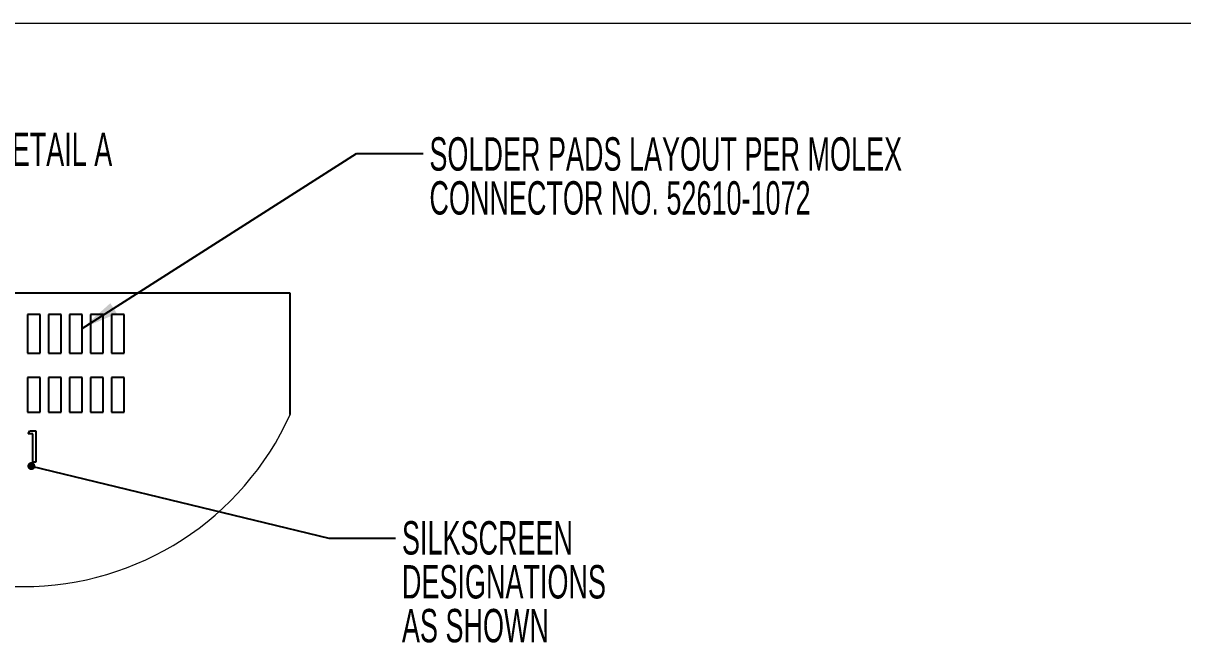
# Model space of a CAD drawing. Header units: millimetres. Extents: x 11 to 423, y -53 to 270.
# Drawn here: x 151.6 to 261.9, y 210.9 to 269.9 of the extents above; entities that cross this region are included whole.
import ezdxf

# ---------------------------------------------------------------- set-up
doc = ezdxf.new("R2010")
doc.units = ezdxf.units.MM
doc.styles.add('SLDTEXTSTYLE0', font='TXT', dxfattribs={"width": 0.605})
doc.dimstyles.new('SLDDIMSTYLE11', dxfattribs={"dimtxt": 0.18, "dimasz": 3.556, "dimexe": 0, "dimexo": 0.0625, "dimgap": 0, "dimtad": 0, "dimtih": 1, "dimtoh": 1, "dimdec": 0, "dimrnd": 1e-09, "dimzin": 0, "dimdsep": 46, "dimtxsty": 'Standard', "dimsah": 1, "dimcen": 0.09, "dimadec": 0, "dimazin": 0, "dimtfac": 3.556, "dimtdec": 0, "dimtofl": 0, "dimtmove": 0, "dimatfit": 3, "dimfxl": 1, "dimfrac": 2, "dimtolj": 1, "dimtzin": 0, "dimarcsym": 0})
doc.dimstyles.new('SLDDIMSTYLE6', dxfattribs={"dimtxt": 0.18, "dimasz": 0.762, "dimexe": 0, "dimexo": 0.0625, "dimgap": 0, "dimtad": 0, "dimtih": 1, "dimtoh": 1, "dimdec": 0, "dimrnd": 1e-09, "dimzin": 0, "dimdsep": 46, "dimtxsty": 'Standard', "dimblk1": 'DOT', "dimblk2": 'DOT', "dimsah": 1, "dimcen": 0.09, "dimadec": 0, "dimazin": 0, "dimtfac": 0.762, "dimtdec": 0, "dimtofl": 0, "dimtmove": 0, "dimatfit": 3, "dimldrblk": 'DOT', "dimfxl": 1, "dimfrac": 2, "dimtolj": 1, "dimtzin": 0, "dimarcsym": 0})

# ---------------------------------------------------------------- blocks, each defined once
blk = doc.blocks.new('SW_NOTE_6')
at = {"color": 0, "linetype": 'Continuous', "lineweight": 0, "char_height": 3.175, "attachment_point": 1, "style": 'SLDTEXTSTYLE0'}
for s, insert in [('SOLDER PADS LAYOUT PER MOLEX', (0.58, 1.56)), ('CONNECTOR NO. 52610-1072', (0.58, -2.62))]:
    blk.add_mtext(s, dxfattribs=dict(at, insert=insert))
blk = doc.blocks.new('SW_NOTE_7')
at = {"color": 0, "linetype": 'Continuous', "lineweight": 0, "char_height": 3.175, "attachment_point": 1, "style": 'SLDTEXTSTYLE0'}
for s, insert in [('SILKSCREEN', (0.6, 1.62)), ('DESIGNATIONS', (0.6, -2.56)), ('AS SHOWN', (0.6, -6.73))]:
    blk.add_mtext(s, dxfattribs=dict(at, insert=insert))
blk = doc.blocks.new('_DOT')
at = {"color": 0, "linetype": 'ByBlock', "lineweight": -2}
blk.add_line((-0.5, 0), (-1, 0), dxfattribs=at)
at = {"color": 0, "linetype": 'ByBlock', "const_width": 0.5}
blk.add_lwpolyline([(-0.25, 0, 1), (0.25, 0, 1)], format="xyb", close=True, dxfattribs=at)

msp = doc.modelspace()

# ---------------------------------------------------------------- linework, layer by layer
at = {"color": 7, "linetype": 'Continuous', "lineweight": 18}
msp.add_line((10.87306, 269.85291), (423.03369, 269.85291), dxfattribs=at)
at = {"color": 7, "linetype": 'Continuous', "lineweight": 25}
for p, q in [((177.00857, 244.15914), (126.20857, 244.15914)), ((177.00857, 232.62164), (177.00857, 244.15914)), ((153.20857, 242.15914), (152.00858, 242.15914)), ((152.00858, 242.15914), (152.00858, 238.45914)), ((153.20857, 238.45914), (153.20857, 242.15914)), ((155.20857, 242.15914), (154.00857, 242.15914)), ((154.00857, 242.15914), (154.00857, 238.45914)), ((155.20857, 238.45914), (155.20857, 242.15914)), ((157.20857, 242.15914), (156.00857, 242.15914)), ((156.00857, 242.15914), (156.00857, 238.45914)), ((157.20857, 238.45914), (157.20857, 242.15914)), ((159.20857, 242.15914), (158.00858, 242.15914)), ((158.00858, 242.15914), (158.00858, 238.45914)), ((159.20857, 238.45914), (159.20857, 242.15914)), ((161.20857, 242.15914), (160.00857, 242.15914)), ((160.00857, 242.15914), (160.00857, 238.45914)), ((161.20857, 238.45914), (161.20857, 242.15914)), ((152.00858, 238.45914), (153.20857, 238.45914)), ((154.00857, 238.45914), (155.20857, 238.45914)), ((156.00857, 238.45914), (157.20857, 238.45914)), ((158.00858, 238.45914), (159.20857, 238.45914)), ((160.00857, 238.45914), (161.20857, 238.45914)), ((153.20857, 236.15914), (152.00858, 236.15914)), ((152.00858, 236.15914), (152.00858, 232.85914)), ((153.20857, 232.85914), (153.20857, 236.15914)), ((155.20857, 236.15914), (154.00857, 236.15914)), ((154.00857, 236.15914), (154.00857, 232.85914)), ((155.20857, 232.85914), (155.20857, 236.15914)), ((157.20857, 236.15914), (156.00857, 236.15914)), ((156.00857, 236.15914), (156.00857, 232.85914)), ((157.20857, 232.85914), (157.20857, 236.15914)), ((159.20857, 236.15914), (158.00858, 236.15914)), ((158.00858, 236.15914), (158.00858, 232.85914)), ((159.20857, 232.85914), (159.20857, 236.15914)), ((161.20857, 236.15914), (160.00857, 236.15914)), ((160.00857, 236.15914), (160.00857, 232.85914)), ((161.20857, 232.85914), (161.20857, 236.15914)), ((152.00858, 232.85914), (153.20857, 232.85914)), ((154.00857, 232.85914), (155.20857, 232.85914)), ((156.00857, 232.85914), (157.20857, 232.85914)), ((158.00858, 232.85914), (159.20857, 232.85914)), ((160.00857, 232.85914), (161.20857, 232.85914)), ((152.07551, 230.78135), (152.25159, 231.08904)), ((152.53704, 230.78135), (152.07551, 230.78135)), ((152.25159, 231.08904), (152.80628, 231.08904)), ((152.53704, 228.08904), (152.53704, 230.78135)), ((152.80628, 231.08904), (152.80628, 228.08904)), ((152.80628, 228.08904), (152.53704, 228.08904))]:
    msp.add_line(p, q, dxfattribs=at)
at = {"color": 7, "linetype": 'Continuous', "lineweight": 18}
msp.add_arc((151.60857, 244.15914), 27.89756, 204.4290952, 335.5709048, dxfattribs=at)

# ---------------------------------------------------------------- block references
at = {"color": 7, "linetype": 'Continuous', "lineweight": 0}
for name, p in [('SW_NOTE_6', (189.67224, 257.4434)), ('SW_NOTE_7', (187.03799, 220.86792))]:
    msp.add_blockref(name, p, dxfattribs=at)

# ---------------------------------------------------------------- texts
at = {"color": 7, "linetype": 'Continuous', "lineweight": 18, "insert": (154.36808, 259.43759), "char_height": 3.175, "attachment_point": 2, "style": 'SLDTEXTSTYLE0'}
msp.add_mtext('DETAIL A', dxfattribs=at)

# ---------------------------------------------------------------- leaders
at = {"color": 7, "linetype": 'Continuous', "lineweight": 0}
for points, dimstyle in [([(157.20857, 240.81715), (183.32224, 257.4434), (189.67224, 257.4434)], 'SLDDIMSTYLE11'), ([(152.3817, 227.72791), (180.68799, 220.86792), (187.03799, 220.86792)], 'SLDDIMSTYLE6')]:
    msp.add_leader(points, dimstyle=dimstyle, dxfattribs=at)

doc.saveas('drawing.dxf')
